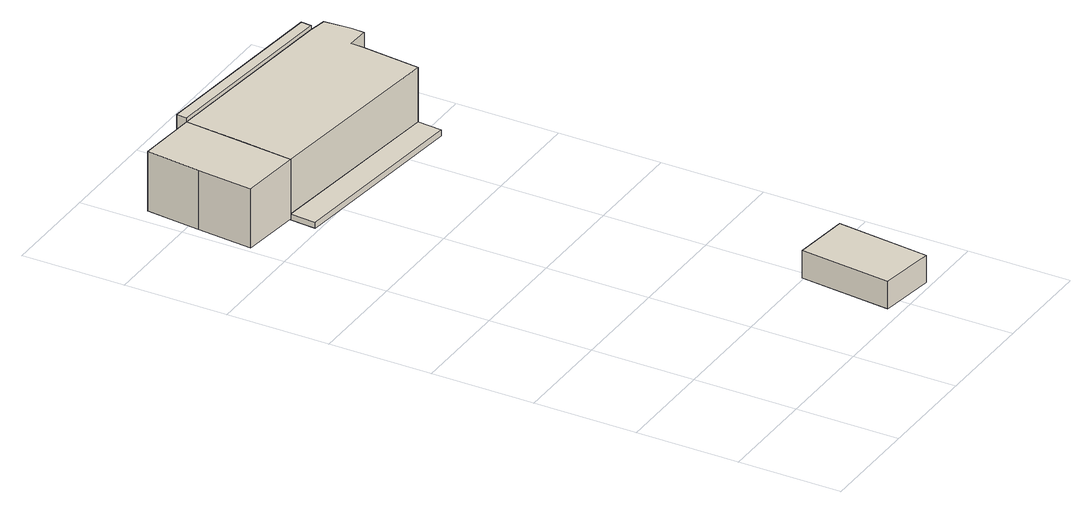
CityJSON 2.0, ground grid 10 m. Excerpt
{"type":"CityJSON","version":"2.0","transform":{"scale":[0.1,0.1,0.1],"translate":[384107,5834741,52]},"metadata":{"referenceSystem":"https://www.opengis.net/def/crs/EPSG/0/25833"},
"CityObjects":{
"building1":{"type":"Building","attributes":{"Gemeindeschluessel":"11000012","BezugspunktDach":"2200","function":"31001_2463","measuredHeight":8.19,"storeysAboveGround":1},"address":[{"country":"Germany","locality":"Berlin","thoroughfareNumber":"144 (1)","thoroughfareName":"Gollanczstraße"}],"geometry":[{"type":"Solid","lod":"1","boundaries":[[[[0,1,2,3,4]],[[5,6,7,8,9]],[[5,9,4,3]],[[6,5,3,2]],[[7,6,2,1]],[[8,7,1,0]],[[9,8,0,4]]]]}]},
"building2":{"type":"Building","attributes":{"Gemeindeschluessel":"11000012","BezugspunktDach":"2200","function":"51009_1610","measuredHeight":2.7,"storeysAboveGround":0},"address":[{"country":"Germany","locality":"Berlin"}],"geometry":[{"type":"Solid","lod":"1","boundaries":[[[[10,11,12,13]],[[14,15,16,17]],[[14,17,13,12]],[[15,14,12,11]],[[16,15,11,10]],[[17,16,10,13]]]]}]},
"building3":{"type":"Building","attributes":{"Gemeindeschluessel":"11000012","BezugspunktDach":"2200","function":"51009_1610","measuredHeight":0.57,"storeysAboveGround":0},"address":[{"country":"Germany","locality":"Berlin"}],"geometry":[{"type":"Solid","lod":"1","boundaries":[[[[18,19,20,21]],[[22,23,24,25]],[[22,25,21,20]],[[23,22,20,19]],[[24,23,19,18]],[[25,24,18,21]]]]}]},
"building4":{"type":"Building","attributes":{"Gemeindeschluessel":"11000012","BezugspunktDach":"2200","function":"31001_1010","measuredHeight":8.25,"storeysAboveGround":2},"address":[{"country":"Germany","locality":"Berlin","thoroughfareNumber":"144","thoroughfareName":"Gollanczstraße"}],"geometry":[{"type":"Solid","lod":"1","boundaries":[[[[26,27,28,29,30,31,32,1,33,0]],[[34,7,35,36,37,38,39,40,41,8]],[[34,8,0,33]],[[7,34,33,1]],[[35,7,1,32]],[[36,35,32,31]],[[37,36,31,30]],[[38,37,30,29]],[[39,38,29,28]],[[40,39,28,27]],[[41,40,27,26]],[[8,41,26,0]]]]}]},
"building5":{"type":"Building","attributes":{"Gemeindeschluessel":"11000012","BezugspunktDach":"2200","function":"51009_1610","measuredHeight":6.28,"storeysAboveGround":0},"address":[{"country":"Germany","locality":"Berlin"}],"geometry":[{"type":"Solid","lod":"1","boundaries":[[[[42,43,44,45]],[[46,47,35,7]],[[46,7,45,44]],[[47,46,44,43]],[[35,47,43,42]],[[7,35,42,45]]]]}]}
},
"vertices":[
[64,529,63],[75,637,63],[16,642,63],[10,589,63],[5,535,63],[10,589,4],[16,642,4],[75,637,4],[64,529,4],[5,535,4],
[238,6,30],[248,96,30],[193,102,30],[184,13,30],[193,102,3],[248,96,3],[238,6,3],[184,13,3],
[248,485,9],[250,509,9],[64,529,9],[62,504,9],[64,529,3],[250,509,3],[248,485,3],[62,504,3],
[250,509,63],[256,564,63],[257,578,63],[278,577,63],[279,590,63],[277,616,63],[260,619,63],[70,583,63],[70,583,4],[260,619,4],[277,616,4],[279,590,4],[278,577,4],[257,578,4],[256,564,4],[250,509,4],
[260,619,67],[261,629,67],[76,647,67],[75,637,67],[76,647,4],[261,629,4]
]}
